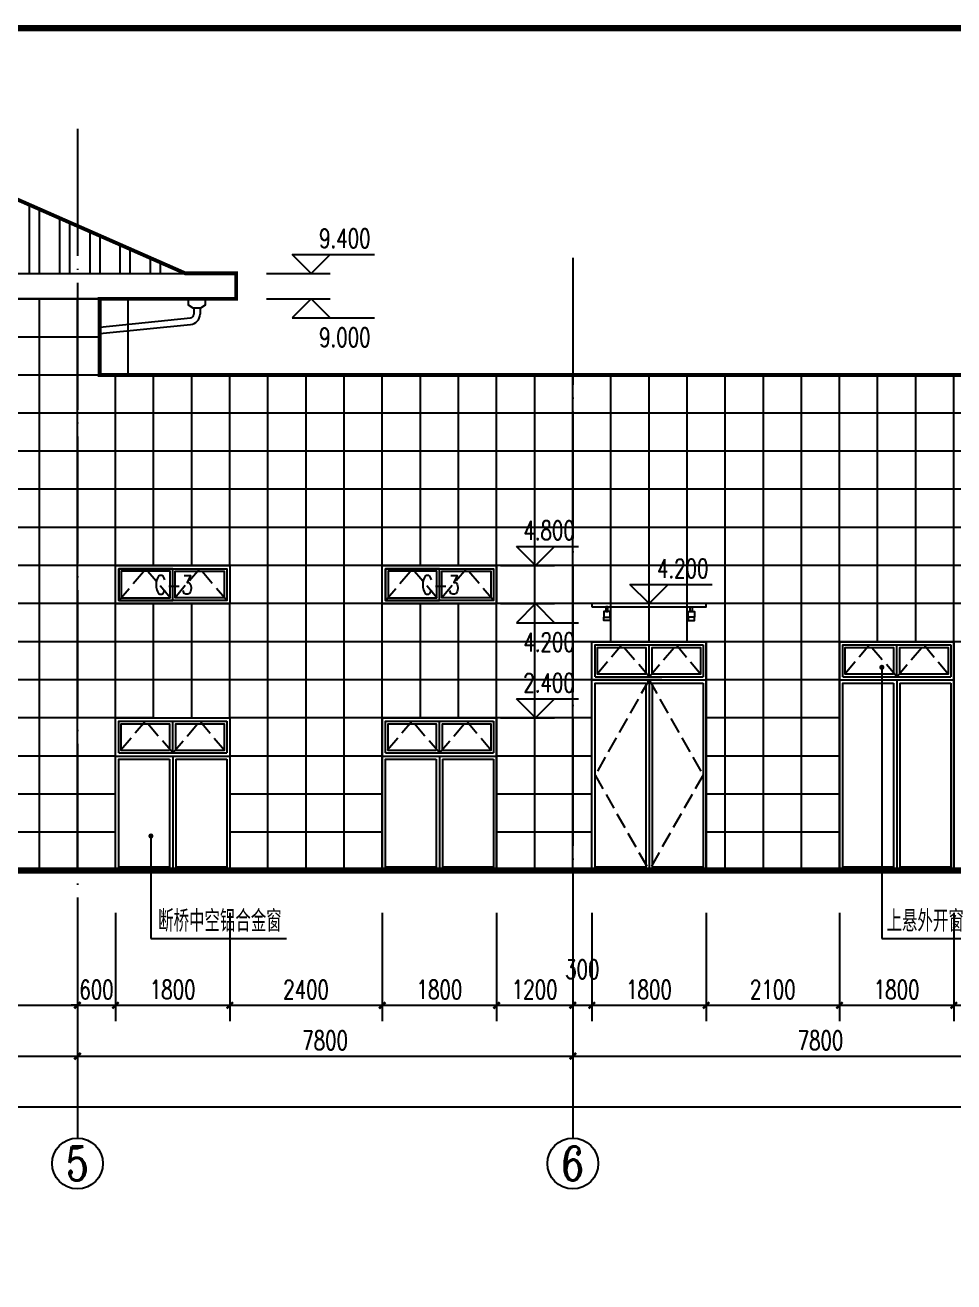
# Model space of a CAD drawing. Extents: x 63793 to 231107, y 20849 to 337643.
# Drawn here: x 179976 to 194599, y 187504 to 207292 of the extents above; entities that cross this region are included whole.
import ezdxf
from ezdxf.enums import TextEntityAlignment as Align

# ---------------------------------------------------------------- set-up
doc = ezdxf.new("R2010")
doc.units = 0
doc.header["$LTSCALE"] = 1000
doc.header["$MEASUREMENT"] = 0
doc.linetypes.add('DASH', pattern=[0.35, 0.25, -0.1])
doc.linetypes.add('DOTE', pattern=[2.42, 2, -0.2, 0.02, -0.2])
for name, color, linetype in [('AXIS', 3, 'Continuous'), ('AXIS_TEXT', 7, 'Continuous'), ('DIM_ELEV', 3, 'Continuous'), ('DIM_LEAD', 3, 'Continuous'), ('DOTE', 1, 'DOTE'), ('PUB_DIM', 3, 'Continuous'), ('PUB_TEXT', 7, 'Continuous'), ('PUB_TITLE', 4, 'Continuous'), ('SPACE_HATCH', 8, 'Continuous'), ('WINDOW_TEXT', 7, 'Continuous'), ('新块$0$WINDOW', 4, 'Continuous'), ('网格', 144, 'Continuous'), ('装修线', 153, 'Continuous')]:
    doc.layers.add(name, color=color, linetype=linetype)
doc.styles.add('_TCH_AXIS', font='COMPLEX', dxfattribs={"bigfont": 'GBCBIG'})
doc.styles.add('_TCH_DIM', font='SIMPLEX', dxfattribs={"bigfont": 'GBCBIG'})
doc.styles.add('_TCH_DIM_T3', font='SIMPLEX', dxfattribs={"width": 0.705882, "bigfont": 'GBCBIG'})
doc.styles.add('_TCH_WINDOW', font='SIMPLEX', dxfattribs={"height": 3.5, "bigfont": 'GBCBIG'})
doc.dimstyles.new('_TCH_ARCH&&100', dxfattribs={"dimtxt": 297.5, "dimasz": 100, "dimexe": 250, "dimexo": 300, "dimgap": 100, "dimtad": 1, "dimdec": 0, "dimzin": 0, "dimdsep": 46, "dimtxsty": '_TCH_DIM_T3', "dimblk": 'ARCHTICK', "dimcen": 0.09, "dimclrt": 7, "dimazin": 2, "dimtfac": 1, "dimtdec": 0, "dimtix": 1, "dimtmove": 2, "dimatfit": 3, "dimfxl": 0, "dimtolj": 1, "dimtzin": 0, "dimarcsym": 0})

# ---------------------------------------------------------------- blocks, each defined once
blk = doc.blocks.new('wdrfe')
blk.add_lwpolyline([(199154, -17387), (200954, -17387), (200954, -17337), (199154, -17337), (199154, -17387)])
for points in [[(199405, -17387), (199375, -17387), (199375, -17462), (199405, -17462)], [(200703, -17387), (200733, -17387), (200733, -17462), (200703, -17462)], [(199440, -17462), (199340, -17462), (199340, -17547), (199440, -17547)], [(199340, -17547), (199440, -17547), (199440, -17602), (199340, -17602)], [(200668, -17462), (200768, -17462), (200768, -17547), (200668, -17547)], [(200768, -17547), (200668, -17547), (200668, -17602), (200768, -17602)]]:
    blk.add_lwpolyline(points, close=True)
blk = doc.blocks.new('_ArchTick')
at = {"color": 0, "linetype": 'ByBlock', "const_width": 0.4}
blk.add_lwpolyline([(-0.5, -0.5), (0.5, 0.5)], dxfattribs=at)
blk = doc.blocks.new('*D1067')
at = {"layer": 'Defpoints', "color": 0, "transparency": 16777216}
for p in [(194599, 193613), (196399, 193613), (196399, 191859)]:
    blk.add_point(p, dxfattribs=at)
at = {"layer": 'PUB_DIM', "color": 0, "lineweight": -2, "transparency": 16777216}
for p, q in [((194599, 193313), (194599, 191609)), ((196399, 193313), (196399, 191609)), ((194599, 191859), (196399, 191859))]:
    blk.add_line(p, q, dxfattribs=at)
at = {"layer": 'PUB_DIM', "color": 0, "lineweight": -2, "transparency": 16777216, "xscale": 100, "yscale": 100, "zscale": 100, "rotation": 180}
blk.add_blockref('_ArchTick', (194599, 191859), dxfattribs=at)
at = {"layer": 'PUB_DIM', "color": 0, "lineweight": -2, "transparency": 16777216, "xscale": 100, "yscale": 100, "zscale": 100}
blk.add_blockref('_ArchTick', (196399, 191859), dxfattribs=at)
at = {"layer": 'PUB_DIM', "color": 7, "transparency": 16777216, "insert": (195499, 192107), "char_height": 297.5, "attachment_point": 5, "style": '_TCH_DIM_T3'}
blk.add_mtext('\\A1;1800', dxfattribs=at)
blk = doc.blocks.new('*D1068')
at = {"layer": 'Defpoints', "color": 0, "transparency": 16777216}
for p in [(192799, 193613), (194599, 193613), (194599, 191859)]:
    blk.add_point(p, dxfattribs=at)
at = {"layer": 'PUB_DIM', "color": 0, "lineweight": -2, "transparency": 16777216}
for p, q in [((192799, 193313), (192799, 191609)), ((194599, 193313), (194599, 191609)), ((192799, 191859), (194599, 191859))]:
    blk.add_line(p, q, dxfattribs=at)
at = {"layer": 'PUB_DIM', "color": 0, "lineweight": -2, "transparency": 16777216, "xscale": 100, "yscale": 100, "zscale": 100, "rotation": 180}
blk.add_blockref('_ArchTick', (192799, 191859), dxfattribs=at)
at = {"layer": 'PUB_DIM', "color": 0, "lineweight": -2, "transparency": 16777216, "xscale": 100, "yscale": 100, "zscale": 100}
blk.add_blockref('_ArchTick', (194599, 191859), dxfattribs=at)
at = {"layer": 'PUB_DIM', "color": 7, "transparency": 16777216, "insert": (193699, 192107), "char_height": 297.5, "attachment_point": 5, "style": '_TCH_DIM_T3'}
blk.add_mtext('\\A1;1800', dxfattribs=at)
blk = doc.blocks.new('*D1069')
at = {"layer": 'Defpoints', "color": 0, "transparency": 16777216}
for p in [(190699, 193613), (192799, 193613), (192799, 191859)]:
    blk.add_point(p, dxfattribs=at)
at = {"layer": 'PUB_DIM', "color": 0, "lineweight": -2, "transparency": 16777216}
for p, q in [((190699, 193313), (190699, 191609)), ((192799, 193313), (192799, 191609)), ((190699, 191859), (192799, 191859))]:
    blk.add_line(p, q, dxfattribs=at)
at = {"layer": 'PUB_DIM', "color": 0, "lineweight": -2, "transparency": 16777216, "xscale": 100, "yscale": 100, "zscale": 100, "rotation": 180}
blk.add_blockref('_ArchTick', (190699, 191859), dxfattribs=at)
at = {"layer": 'PUB_DIM', "color": 0, "lineweight": -2, "transparency": 16777216, "xscale": 100, "yscale": 100, "zscale": 100}
blk.add_blockref('_ArchTick', (192799, 191859), dxfattribs=at)
at = {"layer": 'PUB_DIM', "color": 7, "transparency": 16777216, "insert": (191749, 192107), "char_height": 297.5, "attachment_point": 5, "style": '_TCH_DIM_T3'}
blk.add_mtext('\\A1;2100', dxfattribs=at)
blk = doc.blocks.new('*D1070')
at = {"layer": 'Defpoints', "color": 0, "transparency": 16777216}
for p in [(188899, 193613), (190699, 193613), (190699, 191859)]:
    blk.add_point(p, dxfattribs=at)
at = {"layer": 'PUB_DIM', "color": 0, "lineweight": -2, "transparency": 16777216}
for p, q in [((188899, 193313), (188899, 191609)), ((190699, 193313), (190699, 191609)), ((188899, 191859), (190699, 191859))]:
    blk.add_line(p, q, dxfattribs=at)
at = {"layer": 'PUB_DIM', "color": 0, "lineweight": -2, "transparency": 16777216, "xscale": 100, "yscale": 100, "zscale": 100, "rotation": 180}
blk.add_blockref('_ArchTick', (188899, 191859), dxfattribs=at)
at = {"layer": 'PUB_DIM', "color": 0, "lineweight": -2, "transparency": 16777216, "xscale": 100, "yscale": 100, "zscale": 100}
blk.add_blockref('_ArchTick', (190699, 191859), dxfattribs=at)
at = {"layer": 'PUB_DIM', "color": 7, "transparency": 16777216, "insert": (189799, 192107), "char_height": 297.5, "attachment_point": 5, "style": '_TCH_DIM_T3'}
blk.add_mtext('\\A1;1800', dxfattribs=at)
blk = doc.blocks.new('*D1071')
at = {"layer": 'Defpoints', "color": 0, "transparency": 16777216}
for p in [(188599, 193613), (188899, 193613), (188899, 191859)]:
    blk.add_point(p, dxfattribs=at)
at = {"layer": 'PUB_DIM', "color": 0, "lineweight": -2, "transparency": 16777216}
for p, q in [((188599, 193313), (188599, 191609)), ((188899, 193313), (188899, 191609)), ((188599, 191859), (188899, 191859))]:
    blk.add_line(p, q, dxfattribs=at)
at = {"layer": 'PUB_DIM', "color": 0, "lineweight": -2, "transparency": 16777216, "xscale": 100, "yscale": 100, "zscale": 100, "rotation": 180}
blk.add_blockref('_ArchTick', (188599, 191859), dxfattribs=at)
at = {"layer": 'PUB_DIM', "color": 0, "lineweight": -2, "transparency": 16777216, "xscale": 100, "yscale": 100, "zscale": 100}
blk.add_blockref('_ArchTick', (188899, 191859), dxfattribs=at)
at = {"layer": 'PUB_DIM', "color": 7, "transparency": 16777216, "insert": (188749, 192426), "char_height": 297.5, "attachment_point": 5, "style": '_TCH_DIM_T3'}
blk.add_mtext('\\A1;300', dxfattribs=at)
blk = doc.blocks.new('*D1072')
at = {"layer": 'Defpoints', "color": 0, "transparency": 16777216}
for p in [(187399, 193613), (188599, 193613), (188599, 191859)]:
    blk.add_point(p, dxfattribs=at)
at = {"layer": 'PUB_DIM', "color": 0, "lineweight": -2, "transparency": 16777216}
for p, q in [((187399, 193313), (187399, 191609)), ((188599, 193313), (188599, 191609)), ((187399, 191859), (188599, 191859))]:
    blk.add_line(p, q, dxfattribs=at)
at = {"layer": 'PUB_DIM', "color": 0, "lineweight": -2, "transparency": 16777216, "xscale": 100, "yscale": 100, "zscale": 100, "rotation": 180}
blk.add_blockref('_ArchTick', (187399, 191859), dxfattribs=at)
at = {"layer": 'PUB_DIM', "color": 0, "lineweight": -2, "transparency": 16777216, "xscale": 100, "yscale": 100, "zscale": 100}
blk.add_blockref('_ArchTick', (188599, 191859), dxfattribs=at)
at = {"layer": 'PUB_DIM', "color": 7, "transparency": 16777216, "insert": (187999, 192107), "char_height": 297.5, "attachment_point": 5, "style": '_TCH_DIM_T3'}
blk.add_mtext('\\A1;1200', dxfattribs=at)
blk = doc.blocks.new('*D1073')
at = {"layer": 'Defpoints', "color": 0, "transparency": 16777216}
for p in [(185599, 193613), (187399, 193613), (187399, 191859)]:
    blk.add_point(p, dxfattribs=at)
at = {"layer": 'PUB_DIM', "color": 0, "lineweight": -2, "transparency": 16777216}
for p, q in [((185599, 193313), (185599, 191609)), ((187399, 193313), (187399, 191609)), ((185599, 191859), (187399, 191859))]:
    blk.add_line(p, q, dxfattribs=at)
at = {"layer": 'PUB_DIM', "color": 0, "lineweight": -2, "transparency": 16777216, "xscale": 100, "yscale": 100, "zscale": 100, "rotation": 180}
blk.add_blockref('_ArchTick', (185599, 191859), dxfattribs=at)
at = {"layer": 'PUB_DIM', "color": 0, "lineweight": -2, "transparency": 16777216, "xscale": 100, "yscale": 100, "zscale": 100}
blk.add_blockref('_ArchTick', (187399, 191859), dxfattribs=at)
at = {"layer": 'PUB_DIM', "color": 7, "transparency": 16777216, "insert": (186499, 192107), "char_height": 297.5, "attachment_point": 5, "style": '_TCH_DIM_T3'}
blk.add_mtext('\\A1;1800', dxfattribs=at)
blk = doc.blocks.new('*D1074')
at = {"layer": 'Defpoints', "color": 0, "transparency": 16777216}
for p in [(183199, 193613), (185599, 193613), (185599, 191859)]:
    blk.add_point(p, dxfattribs=at)
at = {"layer": 'PUB_DIM', "color": 0, "lineweight": -2, "transparency": 16777216}
for p, q in [((183199, 193313), (183199, 191609)), ((185599, 193313), (185599, 191609)), ((183199, 191859), (185599, 191859))]:
    blk.add_line(p, q, dxfattribs=at)
at = {"layer": 'PUB_DIM', "color": 0, "lineweight": -2, "transparency": 16777216, "xscale": 100, "yscale": 100, "zscale": 100, "rotation": 180}
blk.add_blockref('_ArchTick', (183199, 191859), dxfattribs=at)
at = {"layer": 'PUB_DIM', "color": 0, "lineweight": -2, "transparency": 16777216, "xscale": 100, "yscale": 100, "zscale": 100}
blk.add_blockref('_ArchTick', (185599, 191859), dxfattribs=at)
at = {"layer": 'PUB_DIM', "color": 7, "transparency": 16777216, "insert": (184399, 192107), "char_height": 297.5, "attachment_point": 5, "style": '_TCH_DIM_T3'}
blk.add_mtext('\\A1;2400', dxfattribs=at)
blk = doc.blocks.new('*D1075')
at = {"layer": 'Defpoints', "color": 0, "transparency": 16777216}
for p in [(181399, 193613), (183199, 193613), (183199, 191859)]:
    blk.add_point(p, dxfattribs=at)
at = {"layer": 'PUB_DIM', "color": 0, "lineweight": -2, "transparency": 16777216}
for p, q in [((181399, 193313), (181399, 191609)), ((183199, 193313), (183199, 191609)), ((181399, 191859), (183199, 191859))]:
    blk.add_line(p, q, dxfattribs=at)
at = {"layer": 'PUB_DIM', "color": 0, "lineweight": -2, "transparency": 16777216, "xscale": 100, "yscale": 100, "zscale": 100, "rotation": 180}
blk.add_blockref('_ArchTick', (181399, 191859), dxfattribs=at)
at = {"layer": 'PUB_DIM', "color": 0, "lineweight": -2, "transparency": 16777216, "xscale": 100, "yscale": 100, "zscale": 100}
blk.add_blockref('_ArchTick', (183199, 191859), dxfattribs=at)
at = {"layer": 'PUB_DIM', "color": 7, "transparency": 16777216, "insert": (182299, 192107), "char_height": 297.5, "attachment_point": 5, "style": '_TCH_DIM_T3'}
blk.add_mtext('\\A1;1800', dxfattribs=at)
blk = doc.blocks.new('*D1076')
at = {"layer": 'Defpoints', "color": 0, "transparency": 16777216}
for p in [(180799, 193613), (181399, 193613), (181399, 191859)]:
    blk.add_point(p, dxfattribs=at)
at = {"layer": 'PUB_DIM', "color": 0, "lineweight": -2, "transparency": 16777216}
for p, q in [((180799, 193313), (180799, 191609)), ((181399, 193313), (181399, 191609)), ((180799, 191859), (180699, 191859)), ((180799, 191859), (181399, 191859)), ((181399, 191859), (181499, 191859))]:
    blk.add_line(p, q, dxfattribs=at)
at = {"layer": 'PUB_DIM', "color": 0, "lineweight": -2, "transparency": 16777216, "xscale": 100, "yscale": 100, "zscale": 100}
blk.add_blockref('_ArchTick', (180799, 191859), dxfattribs=at)
at = {"layer": 'PUB_DIM', "color": 0, "lineweight": -2, "transparency": 16777216, "xscale": 100, "yscale": 100, "zscale": 100, "rotation": 180}
blk.add_blockref('_ArchTick', (181399, 191859), dxfattribs=at)
at = {"layer": 'PUB_DIM', "color": 7, "transparency": 16777216, "insert": (181099, 192107), "char_height": 297.5, "attachment_point": 5, "style": '_TCH_DIM_T3'}
blk.add_mtext('\\A1;600', dxfattribs=at)
blk = doc.blocks.new('*D1077')
at = {"layer": 'Defpoints', "color": 0, "transparency": 16777216}
for p in [(177799, 193613), (180799, 193613), (180799, 191859)]:
    blk.add_point(p, dxfattribs=at)
at = {"layer": 'PUB_DIM', "color": 0, "lineweight": -2, "transparency": 16777216}
for p, q in [((177799, 193313), (177799, 191609)), ((180799, 193313), (180799, 191609)), ((177799, 191859), (180799, 191859))]:
    blk.add_line(p, q, dxfattribs=at)
at = {"layer": 'PUB_DIM', "color": 0, "lineweight": -2, "transparency": 16777216, "xscale": 100, "yscale": 100, "zscale": 100, "rotation": 180}
blk.add_blockref('_ArchTick', (177799, 191859), dxfattribs=at)
at = {"layer": 'PUB_DIM', "color": 0, "lineweight": -2, "transparency": 16777216, "xscale": 100, "yscale": 100, "zscale": 100}
blk.add_blockref('_ArchTick', (180799, 191859), dxfattribs=at)
at = {"layer": 'PUB_DIM', "color": 7, "transparency": 16777216, "insert": (179299, 192107), "char_height": 297.5, "attachment_point": 5, "style": '_TCH_DIM_T3'}
blk.add_mtext('\\A1;3000', dxfattribs=at)
blk = doc.blocks.new('*D1099')
at = {"layer": 'AXIS', "color": 0, "lineweight": -2, "transparency": 16777216}
for p, q in [((166399, 193259), (166399, 190809)), ((180799, 193259), (180799, 190809)), ((166399, 191059), (180799, 191059))]:
    blk.add_line(p, q, dxfattribs=at)
at = {"layer": 'Defpoints', "color": 0, "transparency": 16777216}
for p in [(166399, 193559), (180799, 193559), (180799, 191059)]:
    blk.add_point(p, dxfattribs=at)
at = {"layer": 'AXIS', "color": 0, "lineweight": -2, "transparency": 16777216, "xscale": 100, "yscale": 100, "zscale": 100, "rotation": 180}
blk.add_blockref('_ArchTick', (166399, 191059), dxfattribs=at)
at = {"layer": 'AXIS', "color": 0, "lineweight": -2, "transparency": 16777216, "xscale": 100, "yscale": 100, "zscale": 100}
blk.add_blockref('_ArchTick', (180799, 191059), dxfattribs=at)
at = {"layer": 'AXIS', "color": 7, "transparency": 16777216, "insert": (173599, 191307), "char_height": 297.5, "attachment_point": 5, "style": '_TCH_DIM_T3'}
blk.add_mtext('\\A1;14400', dxfattribs=at)
blk = doc.blocks.new('*D1100')
at = {"layer": 'AXIS', "color": 0, "lineweight": -2, "transparency": 16777216}
for p, q in [((180799, 193259), (180799, 190809)), ((188599, 193259), (188599, 190809)), ((180799, 191059), (188599, 191059))]:
    blk.add_line(p, q, dxfattribs=at)
at = {"layer": 'Defpoints', "color": 0, "transparency": 16777216}
for p in [(180799, 193559), (188599, 193559), (188599, 191059)]:
    blk.add_point(p, dxfattribs=at)
at = {"layer": 'AXIS', "color": 0, "lineweight": -2, "transparency": 16777216, "xscale": 100, "yscale": 100, "zscale": 100, "rotation": 180}
blk.add_blockref('_ArchTick', (180799, 191059), dxfattribs=at)
at = {"layer": 'AXIS', "color": 0, "lineweight": -2, "transparency": 16777216, "xscale": 100, "yscale": 100, "zscale": 100}
blk.add_blockref('_ArchTick', (188599, 191059), dxfattribs=at)
at = {"layer": 'AXIS', "color": 7, "transparency": 16777216, "insert": (184699, 191307), "char_height": 297.5, "attachment_point": 5, "style": '_TCH_DIM_T3'}
blk.add_mtext('\\A1;7800', dxfattribs=at)
blk = doc.blocks.new('*D1101')
at = {"layer": 'AXIS', "color": 0, "lineweight": -2, "transparency": 16777216}
for p, q in [((188599, 193259), (188599, 190809)), ((196399, 193259), (196399, 190809)), ((188599, 191059), (196399, 191059))]:
    blk.add_line(p, q, dxfattribs=at)
at = {"layer": 'Defpoints', "color": 0, "transparency": 16777216}
for p in [(188599, 193559), (196399, 193559), (196399, 191059)]:
    blk.add_point(p, dxfattribs=at)
at = {"layer": 'AXIS', "color": 0, "lineweight": -2, "transparency": 16777216, "xscale": 100, "yscale": 100, "zscale": 100, "rotation": 180}
blk.add_blockref('_ArchTick', (188599, 191059), dxfattribs=at)
at = {"layer": 'AXIS', "color": 0, "lineweight": -2, "transparency": 16777216, "xscale": 100, "yscale": 100, "zscale": 100}
blk.add_blockref('_ArchTick', (196399, 191059), dxfattribs=at)
at = {"layer": 'AXIS', "color": 7, "transparency": 16777216, "insert": (192499, 191307), "char_height": 297.5, "attachment_point": 5, "style": '_TCH_DIM_T3'}
blk.add_mtext('\\A1;7800', dxfattribs=at)
blk = doc.blocks.new('*D1104')
at = {"layer": 'AXIS', "color": 0, "lineweight": -2, "transparency": 16777216}
for p, q in [((142649, 193259), (142649, 190009)), ((204549, 193259), (204549, 190009)), ((142649, 190259), (204549, 190259))]:
    blk.add_line(p, q, dxfattribs=at)
at = {"layer": 'Defpoints', "color": 0, "transparency": 16777216}
for p in [(142649, 193559), (204549, 193559), (204549, 190259)]:
    blk.add_point(p, dxfattribs=at)
at = {"layer": 'AXIS', "color": 0, "lineweight": -2, "transparency": 16777216, "xscale": 100, "yscale": 100, "zscale": 100, "rotation": 180}
blk.add_blockref('_ArchTick', (142649, 190259), dxfattribs=at)
at = {"layer": 'AXIS', "color": 0, "lineweight": -2, "transparency": 16777216, "xscale": 100, "yscale": 100, "zscale": 100}
blk.add_blockref('_ArchTick', (204549, 190259), dxfattribs=at)
at = {"layer": 'AXIS', "color": 7, "transparency": 16777216, "insert": (173599, 190507), "char_height": 297.5, "attachment_point": 5, "style": '_TCH_DIM_T3'}
blk.add_mtext('\\A1;61900', dxfattribs=at)

msp = doc.modelspace()

# ---------------------------------------------------------------- hatches: boundary and pattern name
at = {"layer": '网格'}
h = msp.add_hatch(dxfattribs=at)
h.set_pattern_fill('ANSI32', color=256, scale=100, angle=45, style=0)
h.set_pattern_definition([(90, (976492.9, 1402606.87), (476.25, 3e-14), []), (90, (976334.15, 1402765.6), (476.25, 3e-14), [])])
h.paths.add_polyline_path([(182499.3, 203383.4), (177724.3, 205483.4), (169474.3, 205483.4), (164699.3, 203383.4)])

# ---------------------------------------------------------------- linework, layer by layer
for p, q in [((163899.3, 203383.4), (183299.3, 203383.4)), ((182974.3, 202983.4), (164224.3, 202983.4)), ((181149.3, 202383.4), (181149.3, 202983.4)), ((181599.3, 201783.4), (181599.3, 202983.4)), ((181399.3, 201783.4), (202399.3, 201783.4))]:
    msp.add_line(p, q)
at = {"color": 8}
for p, q in [((182629.3, 202833.4), (182629.3, 202740.8)), ((182729.3, 202833.4), (182729.3, 202740.8))]:
    msp.add_line(p, q, dxfattribs=at)
for points in [[(183299.3, 202983.4), (183299.3, 203383.4), (182499.3, 203383.4), (177724.3, 205483.4), (177724.3, 205883.4), (169474.3, 205883.4), (169474.3, 205483.4), (164699.3, 203383.4), (163899.3, 203383.4), (163899.3, 202983.4)], [(181399.3, 198783.4), (183199.3, 198783.4), (183199.3, 198183.4), (181399.3, 198183.4)], [(181449.3, 198733.4), (183149.3, 198733.4), (183149.3, 198233.4), (181449.3, 198233.4)], [(185599.3, 198783.4), (187399.3, 198783.4), (187399.3, 198183.4), (185599.3, 198183.4)], [(185649.3, 198733.4), (187349.3, 198733.4), (187349.3, 198233.4), (185649.3, 198233.4)]]:
    msp.add_lwpolyline(points, close=True)
for points in [[(182809.3, 202983.4), (182809.3, 202882.9), (182739.3, 202833.4), (182619.3, 202833.4), (182549.3, 202883.4), (182549.3, 202983.4), (182809.3, 202983.4)], [(181149.3, 202538), (182579.8, 202681.7)], [(181149.3, 202437.5), (182577.9, 202581.1)]]:
    msp.add_lwpolyline(points, dxfattribs=at)
at = {"const_width": 100}
msp.add_lwpolyline([(128438.5, 193983.4), (204549.3, 193983.4)], dxfattribs=at)
at = {"color": 8}
for radius, start in [(160, 273.08957), (60, 280)]:
    msp.add_arc((182569.3, 202740.8), radius, start, 0, dxfattribs=at)
at = {"layer": 'AXIS'}
for p, q in [((180799.3, 193558.6), (180799.3, 189768.5)), ((188599.3, 193558.6), (188599.3, 189768.5))]:
    msp.add_line(p, q, dxfattribs=at)
for centre in [(180799.3, 189368.5), (188599.3, 189368.5)]:
    msp.add_circle(centre, 400, dxfattribs=at)
at = {"layer": 'DIM_ELEV'}
for p, q in [((184478.3, 203383.4), (184178.3, 203683.4)), ((184178.3, 203683.4), (185474.4, 203683.4)), ((184478.3, 203383.4), (184778.3, 203683.4)), ((183778.3, 203383.4), (184778.3, 203383.4)), ((183778.3, 202983.4), (184778.3, 202983.4)), ((184478.3, 202983.4), (184178.3, 202683.4)), ((184478.3, 202983.4), (184778.3, 202683.4)), ((184178.3, 202683.4), (185474.4, 202683.4)), ((188010.3, 198783.4), (187710.3, 199083.4)), ((187710.3, 199083.4), (188690.7, 199083.4)), ((188010.3, 198783.4), (188310.3, 199083.4)), ((187460.5, 198783.4), (188310.3, 198783.4)), ((189799.3, 198183.4), (189499.3, 198483.4)), ((189499.3, 198483.4), (190795.4, 198483.4)), ((189799.3, 198183.4), (190099.3, 198483.4)), ((187460.5, 198183.4), (188310.3, 198183.4)), ((188010.3, 198183.4), (187710.3, 197883.4)), ((188010.3, 198183.4), (188310.3, 197883.4)), ((187710.3, 197883.4), (188690.7, 197883.4)), ((188010.3, 196383.4), (187710.3, 196683.4)), ((187710.3, 196683.4), (188690.7, 196683.4)), ((188010.3, 196383.4), (188310.3, 196683.4)), ((187460.5, 196383.4), (188310.3, 196383.4))]:
    msp.add_line(p, q, dxfattribs=at)
at = {"layer": 'DIM_LEAD'}
for p, q in [((193465.3, 197180.6), (193465.3, 192912.3)), ((181955.9, 194524.5), (181955.9, 192912.3)), ((181955.9, 192912.3), (184093.2, 192912.3)), ((193465.3, 192912.3), (194832.8, 192912.3))]:
    msp.add_line(p, q, dxfattribs=at)
at = {"layer": 'DIM_LEAD', "const_width": 40}
for points in [[(193465.3, 197200.6, 1), (193465.3, 197160.6, 1)], [(181955.9, 194544.5, 1), (181955.9, 194504.5, 1)]]:
    msp.add_lwpolyline(points, format="xyb", close=True, dxfattribs=at)
at = {"layer": 'DOTE', "linetype": 'DOTE'}
for p, q in [((180799.3, 205657.3), (180799.3, 192012.3)), ((188599.3, 203629.4), (188599.3, 192012.3))]:
    msp.add_line(p, q, dxfattribs=at)
at = {"layer": 'PUB_TITLE', "const_width": 100}
msp.add_lwpolyline([(127337.4, 167242.4), (213037.4, 167242.4), (213037.4, 207242.4), (127337.4, 207242.4)], close=True, dxfattribs=at)
at = {"layer": 'SPACE_HATCH', "linetype": 'DASH'}
for points in [[(181449.3, 198233.4), (181874.3, 198733.4), (182299.3, 198233.4)], [(183149.3, 198233.4), (182724.3, 198733.4), (182299.3, 198233.4)], [(185649.3, 198233.4), (186074.3, 198733.4), (186499.3, 198233.4)], [(187349.3, 198233.4), (186924.3, 198733.4), (186499.3, 198233.4)], [(189799.3, 197033.4), (189369.3, 197533.4), (188949.3, 197033.4)], [(189799.3, 197033.4), (190229.3, 197533.4), (190649.3, 197033.4)], [(193699.3, 197033.4), (193269.3, 197533.4), (192849.3, 197033.4)], [(193699.3, 197033.4), (194129.3, 197533.4), (194549.3, 197033.4)], [(189799.3, 196983.4), (188949.3, 195483.4), (189799.3, 193983.4)], [(189799.3, 196983.4), (190649.3, 195483.4), (189799.3, 193983.4)], [(182299.3, 195833.4), (181869.3, 196333.4), (181449.3, 195833.4)], [(182299.3, 195833.4), (182729.3, 196333.4), (183149.3, 195833.4)], [(186499.3, 195833.4), (186069.3, 196333.4), (185649.3, 195833.4)], [(186499.3, 195833.4), (186929.3, 196333.4), (187349.3, 195833.4)]]:
    msp.add_lwpolyline(points, dxfattribs=at)
at = {"layer": '新块$0$WINDOW'}
for p, q in [((183149.3, 198733.4), (183149.3, 198233.4)), ((187349.3, 198733.4), (187349.3, 198233.4)), ((181399.3, 198183.4), (183199.3, 198183.4)), ((185599.3, 198183.4), (187399.3, 198183.4)), ((189799.3, 197033.4), (189799.3, 197533.4)), ((190649.3, 197533.4), (190649.3, 197033.4)), ((190699.3, 197583.4), (190699.3, 193983.4)), ((190699.3, 197583.4), (190699.3, 193983.4)), ((192799.3, 197583.4), (192799.3, 193983.4)), ((193699.3, 197033.4), (193699.3, 197533.4)), ((194549.3, 197533.4), (194549.3, 197033.4)), ((194599.3, 197583.4), (194599.3, 193983.4)), ((188899.3, 196983.4), (190699.3, 196983.4)), ((188949.3, 197033.4), (189749.3, 197033.4)), ((188949.3, 197033.4), (190649.3, 197033.4)), ((189749.3, 196933.4), (189749.3, 194033.4)), ((189799.3, 196983.4), (189799.3, 194033.4)), ((189849.3, 196933.4), (189849.3, 194033.4)), ((190649.3, 196933.4), (190649.3, 194033.4)), ((192799.3, 196983.4), (194599.3, 196983.4)), ((192849.3, 197033.4), (193649.3, 197033.4)), ((192849.3, 197033.4), (194549.3, 197033.4)), ((193649.3, 196933.4), (193649.3, 194033.4)), ((193699.3, 196983.4), (193699.3, 194033.4)), ((193749.3, 196933.4), (193749.3, 194033.4)), ((194549.3, 196933.4), (194549.3, 194033.4)), ((182299.3, 195833.4), (182299.3, 196333.4)), ((183149.3, 196333.4), (183149.3, 195833.4)), ((183199.3, 196383.4), (183199.3, 193983.4)), ((185599.3, 196383.4), (185599.3, 193983.4)), ((186499.3, 195833.4), (186499.3, 196333.4)), ((187349.3, 196333.4), (187349.3, 195833.4)), ((187399.3, 196383.4), (187399.3, 193983.4)), ((181399.3, 195783.4), (183199.3, 195783.4)), ((181449.3, 195833.4), (182249.3, 195833.4)), ((181449.3, 195833.4), (183149.3, 195833.4)), ((182249.3, 195733.4), (182249.3, 194033.4)), ((182299.3, 195783.4), (182299.3, 194033.4)), ((182349.3, 195733.4), (182349.3, 194033.4)), ((183149.3, 195733.4), (183149.3, 194033.4)), ((185599.3, 195783.4), (187399.3, 195783.4)), ((185649.3, 195833.4), (186449.3, 195833.4)), ((185649.3, 195833.4), (187349.3, 195833.4)), ((186449.3, 195733.4), (186449.3, 194033.4)), ((186499.3, 195783.4), (186499.3, 194033.4)), ((186549.3, 195733.4), (186549.3, 194033.4)), ((187349.3, 195733.4), (187349.3, 194033.4)), ((182249.3, 195133.4), (182249.3, 194033.4)), ((182299.3, 195133.4), (182299.3, 193983.4)), ((183149.3, 195133.4), (183149.3, 194033.4)), ((186449.3, 195133.4), (186449.3, 194033.4)), ((186499.3, 195133.4), (186499.3, 193983.4)), ((187349.3, 195133.4), (187349.3, 194033.4)), ((189749.3, 195133.4), (189749.3, 194033.4)), ((189799.3, 195133.4), (189799.3, 193983.4)), ((190649.3, 195133.4), (190649.3, 194033.4)), ((193649.3, 195133.4), (193649.3, 194033.4)), ((193699.3, 195133.4), (193699.3, 193983.4)), ((194549.3, 195133.4), (194549.3, 194033.4)), ((183199.3, 193983.4), (181399.3, 193983.4)), ((182249.3, 194033.4), (181449.3, 194033.4)), ((183149.3, 194033.4), (182349.3, 194033.4)), ((187399.3, 193983.4), (185599.3, 193983.4)), ((186449.3, 194033.4), (185649.3, 194033.4)), ((187349.3, 194033.4), (186549.3, 194033.4)), ((190699.3, 193983.4), (188899.3, 193983.4)), ((189749.3, 194033.4), (188949.3, 194033.4)), ((190649.3, 194033.4), (189849.3, 194033.4)), ((194599.3, 193983.4), (192799.3, 193983.4)), ((193649.3, 194033.4), (192849.3, 194033.4)), ((194549.3, 194033.4), (193749.3, 194033.4))]:
    msp.add_line(p, q, dxfattribs=at)
for points in [[(181449.3, 198233.4), (182299.3, 198233.4), (182299.3, 198733.4), (181449.3, 198733.4)], [(181489.3, 198273.4), (182259.3, 198273.4), (182259.3, 198693.4), (181489.3, 198693.4)], [(183149.3, 198233.4), (182299.3, 198233.4), (182299.3, 198733.4), (183149.3, 198733.4)], [(183109.3, 198273.4), (182339.3, 198273.4), (182339.3, 198693.4), (183109.3, 198693.4)], [(185649.3, 198233.4), (186499.3, 198233.4), (186499.3, 198733.4), (185649.3, 198733.4)], [(185689.3, 198273.4), (186459.3, 198273.4), (186459.3, 198693.4), (185689.3, 198693.4)], [(187349.3, 198233.4), (186499.3, 198233.4), (186499.3, 198733.4), (187349.3, 198733.4)], [(187309.3, 198273.4), (186539.3, 198273.4), (186539.3, 198693.4), (187309.3, 198693.4)], [(189749.3, 197073.4), (188989.3, 197073.4), (188989.3, 197493.4), (189749.3, 197493.4), (189749.3, 197073.4)], [(189849.3, 197073.4), (189849.3, 197493.4), (190609.3, 197493.4), (190609.3, 197073.4), (189849.3, 197073.4)], [(193649.3, 197073.4), (192889.3, 197073.4), (192889.3, 197493.4), (193649.3, 197493.4), (193649.3, 197073.4)], [(193749.3, 197073.4), (193749.3, 197493.4), (194509.3, 197493.4), (194509.3, 197073.4), (193749.3, 197073.4)], [(182249.3, 195873.4), (181489.3, 195873.4), (181489.3, 196293.4), (182249.3, 196293.4), (182249.3, 195873.4)], [(182349.3, 195873.4), (182349.3, 196293.4), (183109.3, 196293.4), (183109.3, 195873.4), (182349.3, 195873.4)], [(186449.3, 195873.4), (185689.3, 195873.4), (185689.3, 196293.4), (186449.3, 196293.4), (186449.3, 195873.4)], [(186549.3, 195873.4), (186549.3, 196293.4), (187309.3, 196293.4), (187309.3, 195873.4), (186549.3, 195873.4)]]:
    msp.add_lwpolyline(points, close=True, dxfattribs=at)
for points in [[(188899.3, 193983.4), (188899.3, 197583.4), (190699.3, 197583.4), (190699.3, 193983.4)], [(188899.3, 193983.4), (188899.3, 197583.4), (190699.3, 197583.4)], [(188949.3, 197033.4), (188949.3, 197533.4), (189749.3, 197533.4)], [(188949.3, 197533.4), (190649.3, 197533.4)], [(194599.3, 193983.4), (194599.3, 197583.4), (192799.3, 197583.4), (192799.3, 193983.4)], [(192799.3, 193983.4), (192799.3, 197583.4), (194599.3, 197583.4)], [(192849.3, 197033.4), (192849.3, 197533.4), (193649.3, 197533.4)], [(192849.3, 197533.4), (194549.3, 197533.4)], [(188949.3, 194033.4), (188949.3, 196933.4), (189749.3, 196933.4)], [(189849.3, 196933.4), (190649.3, 196933.4)], [(192849.3, 194033.4), (192849.3, 196933.4), (193649.3, 196933.4)], [(193749.3, 196933.4), (194549.3, 196933.4)], [(181399.3, 193983.4), (181399.3, 196383.4), (183199.3, 196383.4)], [(181449.3, 195833.4), (181449.3, 196333.4), (182249.3, 196333.4)], [(181449.3, 196333.4), (183149.3, 196333.4)], [(187399.3, 193983.4), (187399.3, 196383.4), (185599.3, 196383.4), (185599.3, 193983.4)], [(185599.3, 193983.4), (185599.3, 196383.4), (187399.3, 196383.4)], [(185649.3, 195833.4), (185649.3, 196333.4), (186449.3, 196333.4)], [(185649.3, 196333.4), (187349.3, 196333.4)], [(181449.3, 194033.4), (181449.3, 195733.4), (182249.3, 195733.4)], [(182349.3, 195733.4), (183149.3, 195733.4)], [(185649.3, 194033.4), (185649.3, 195733.4), (186449.3, 195733.4)], [(186549.3, 195733.4), (187349.3, 195733.4)], [(181449.3, 194033.4), (181449.3, 195133.4)], [(185649.3, 194033.4), (185649.3, 195133.4)], [(188949.3, 194033.4), (188949.3, 195133.4)], [(192849.3, 194033.4), (192849.3, 195133.4)]]:
    msp.add_lwpolyline(points, dxfattribs=at)
at = {"layer": '网格'}
for p, q in [((180199.3, 193983.4), (180199.3, 202983.4)), ((180799.3, 193983.4), (180799.3, 202983.4)), ((181149.3, 201783.4), (177799.3, 201783.4)), ((181399.3, 193983.4), (181399.3, 201783.4)), ((181399.3, 193983.4), (181399.3, 201783.4)), ((181999.3, 198783.4), (181999.3, 201783.4)), ((182599.3, 198783.4), (182599.3, 201783.4)), ((183199.3, 198783.4), (183199.3, 201783.4)), ((183799.3, 193983.4), (183799.3, 201783.4)), ((184399.3, 193983.4), (184399.3, 201783.4)), ((184999.3, 193983.4), (184999.3, 201783.4)), ((185599.3, 196383.4), (185599.3, 201783.4)), ((186199.3, 198783.4), (186199.3, 201783.4)), ((186799.3, 198783.4), (186799.3, 201783.4)), ((187399.3, 193983.4), (187399.3, 201783.4)), ((187999.3, 193983.4), (187999.3, 201783.4)), ((188599.3, 193983.4), (188599.3, 201783.4)), ((189199.3, 197583.4), (189199.3, 201783.4)), ((189799.3, 197583.4), (189799.3, 201783.4)), ((190399.3, 197583.4), (190399.3, 201783.4)), ((190999.3, 193983.4), (190999.3, 201783.4)), ((191599.3, 193983.4), (191599.3, 201783.4)), ((192199.3, 193983.4), (192199.3, 201783.4)), ((192799.3, 197583.4), (192799.3, 201783.4)), ((193399.3, 197583.4), (193399.3, 201783.4)), ((193999.3, 197583.4), (193999.3, 201783.4)), ((194599.3, 193983.4), (194599.3, 201783.4)), ((204549.3, 201183.4), (142649.3, 201183.4)), ((204549.3, 200583.4), (142649.3, 200583.4)), ((204549.3, 199983.4), (142649.3, 199983.4)), ((204549.3, 199383.4), (142649.3, 199383.4)), ((204549.3, 198783.4), (142649.3, 198783.4)), ((204549.3, 198183.4), (142649.3, 198183.4)), ((181999.3, 196383.4), (181999.3, 198183.4)), ((182599.3, 196383.4), (182599.3, 198183.4)), ((183199.3, 196383.4), (183199.3, 198183.4)), ((186199.3, 196383.4), (186199.3, 198183.4)), ((186799.3, 196383.4), (186799.3, 198183.4)), ((204549.3, 197583.4), (177799.3, 197583.4)), ((190699.3, 193983.4), (190699.3, 197583.4)), ((192799.3, 193983.4), (192799.3, 197583.4)), ((183799.3, 196983.4), (177799.3, 196983.4)), ((187399.3, 196983.4), (183799.3, 196983.4)), ((189999.3, 196983.4), (187399.3, 196983.4)), ((192799.3, 196983.4), (190699.3, 196983.4)), ((181999.3, 196383.4), (177799.3, 196383.4)), ((185599.3, 196383.4), (183199.3, 196383.4)), ((185599.3, 193983.4), (185599.3, 196383.4)), ((188899.3, 196383.4), (187399.3, 196383.4)), ((192799.3, 196383.4), (190699.3, 196383.4)), ((181399.3, 195783.4), (177799.3, 195783.4)), ((185599.3, 195783.4), (183199.3, 195783.4)), ((188899.3, 195783.4), (187399.3, 195783.4)), ((192799.3, 195783.4), (190699.3, 195783.4)), ((181399.3, 195183.4), (177799.3, 195183.4)), ((185599.3, 195183.4), (183199.3, 195183.4)), ((188899.3, 195183.4), (187399.3, 195183.4)), ((192799.3, 195183.4), (190699.3, 195183.4)), ((181399.3, 194583.4), (177799.3, 194583.4)), ((185599.3, 194583.4), (183199.3, 194583.4)), ((188899.3, 194583.4), (187399.3, 194583.4)), ((192799.3, 194583.4), (190699.3, 194583.4)), ((204549.3, 193983.4), (142199.3, 193983.4))]:
    msp.add_line(p, q, dxfattribs=at)
msp.add_lwpolyline([(169399.3, 202983.4), (169399.3, 201783.4), (177799.3, 201783.4), (177799.3, 202383.4), (181149.3, 202383.4)], dxfattribs=at)
at = {"layer": '装修线', "const_width": 60}
msp.add_lwpolyline([(204549.3, 193983.4), (204549.3, 202383.4), (202399.3, 202383.4), (202399.3, 201783.4), (181149.3, 201783.4), (181149.3, 202383.4), (181149.3, 202383.4), (181149.3, 202983.4), (183299.3, 202983.4), (183299.3, 203383.4), (182499.3, 203383.4), (177724.3, 205483.4)], dxfattribs=at)

# ---------------------------------------------------------------- block references
msp.add_blockref('wdrfe', (-10254.3, 215520))

# ---------------------------------------------------------------- texts
at = {"layer": 'AXIS_TEXT', "style": '_TCH_AXIS'}
for s, p, p2 in [('5', (180621.8, 189102.2), (180976.8, 189102.2)), ('6', (188421.8, 189102.2), (188776.8, 189102.2))]:
    msp.add_text(s, height=532.5, dxfattribs=at).set_placement(p, p2, align=Align.FIT)
at = {"layer": 'PUB_TEXT', "style": '_TCH_DIM', "width": 0.705882}
for s, p in [('9.400', (184604.4, 203788.4)), ('9.000', (184604.4, 202228.4)), ('4.800', (187820.7, 199188.4)), ('4.200', (189925.4, 198588.4)), ('4.200', (187820.7, 197428.4)), ('2.400', (187820.7, 196788.4))]:
    msp.add_text(s, height=297.5, dxfattribs=at).set_placement(p)
at = {"layer": 'PUB_TEXT', "style": '_TCH_DIM'}
for s, p in [('断桥中空铝合金窗', (182070.6, 193017.3)), ('上悬外开窗', (193540.1, 193017.3))]:
    msp.add_text(s, height=337.59, dxfattribs=at).set_placement(p)
at = {"layer": 'WINDOW_TEXT', "style": '_TCH_WINDOW', "width": 0.705882}
for p in [(182013.1, 198331.1), (186213.1, 198331.1)]:
    msp.add_text('C-3', height=297.5, dxfattribs=at).set_placement(p)

# ---------------------------------------------------------------- dimensions: what is measured, and where the dimension line sits
at = {"layer": 'AXIS'}
for p1, p2, distance, text, picture, middle in [((142649.3, 193558.6), (204549.3, 193558.6), -3300, '61900', '*D1104', (173599.3, 190507.4)), ((166399.3, 193558.6), (180799.3, 193558.6), -2500, '14400', '*D1099', (173599.3, 191307.4)), ((180799.3, 193558.6), (188599.3, 193558.6), -2500, '7800', '*D1100', (184699.3, 191307.4)), ((188599.3, 193558.6), (196399.3, 193558.6), -2500, '7800', '*D1101', (192499.3, 191307.4))]:
    dim = msp.add_aligned_dim(p1=p1, p2=p2, distance=distance, text=text, dimstyle='_TCH_ARCH&&100', dxfattribs=at)
    dim.commit()
    dim.dimension.update_dxf_attribs({"geometry": picture, "text_midpoint": middle})
at = {"layer": 'PUB_DIM'}
for p1, p2, text, picture, middle in [((177799.3, 193613.1), (180799.3, 193613.1), '3000', '*D1077', (179299.3, 192107.4)), ((180799.3, 193613.1), (181399.3, 193613.1), '600', '*D1076', (181099.3, 192107.4)), ((181399.3, 193613.1), (183199.3, 193613.1), '1800', '*D1075', (182299.3, 192107.4)), ((183199.3, 193613.1), (185599.3, 193613.1), '2400', '*D1074', (184399.3, 192107.4)), ((185599.3, 193613.1), (187399.3, 193613.1), '1800', '*D1073', (186499.3, 192107.4)), ((187399.3, 193613.1), (188599.3, 193613.1), '1200', '*D1072', (187999.3, 192107.4)), ((188899.3, 193613.1), (190699.3, 193613.1), '1800', '*D1070', (189799.3, 192107.4)), ((190699.3, 193613.1), (192799.3, 193613.1), '2100', '*D1069', (191749.3, 192107.4)), ((192799.3, 193613.1), (194599.3, 193613.1), '1800', '*D1068', (193699.3, 192107.4)), ((194599.3, 193613.1), (196399.3, 193613.1), '1800', '*D1067', (195499.3, 192107.4))]:
    dim = msp.add_aligned_dim(p1=p1, p2=p2, distance=-1754.5, text=text, dimstyle='_TCH_ARCH&&100', dxfattribs=at)
    dim.commit()
    dim.dimension.update_dxf_attribs({"geometry": picture, "text_midpoint": middle})
dim = msp.add_linear_dim(base=(188899.3, 191858.6), p1=(188599.3, 193613.1), p2=(188899.3, 193613.1), angle=0, text='300', dimstyle='_TCH_ARCH&&100', dxfattribs=at)
dim.commit()
dim.dimension.update_dxf_attribs({"geometry": '*D1071', "text_midpoint": (188749.3, 192426.1), "dimtype": 129})

doc.saveas('drawing.dxf')
